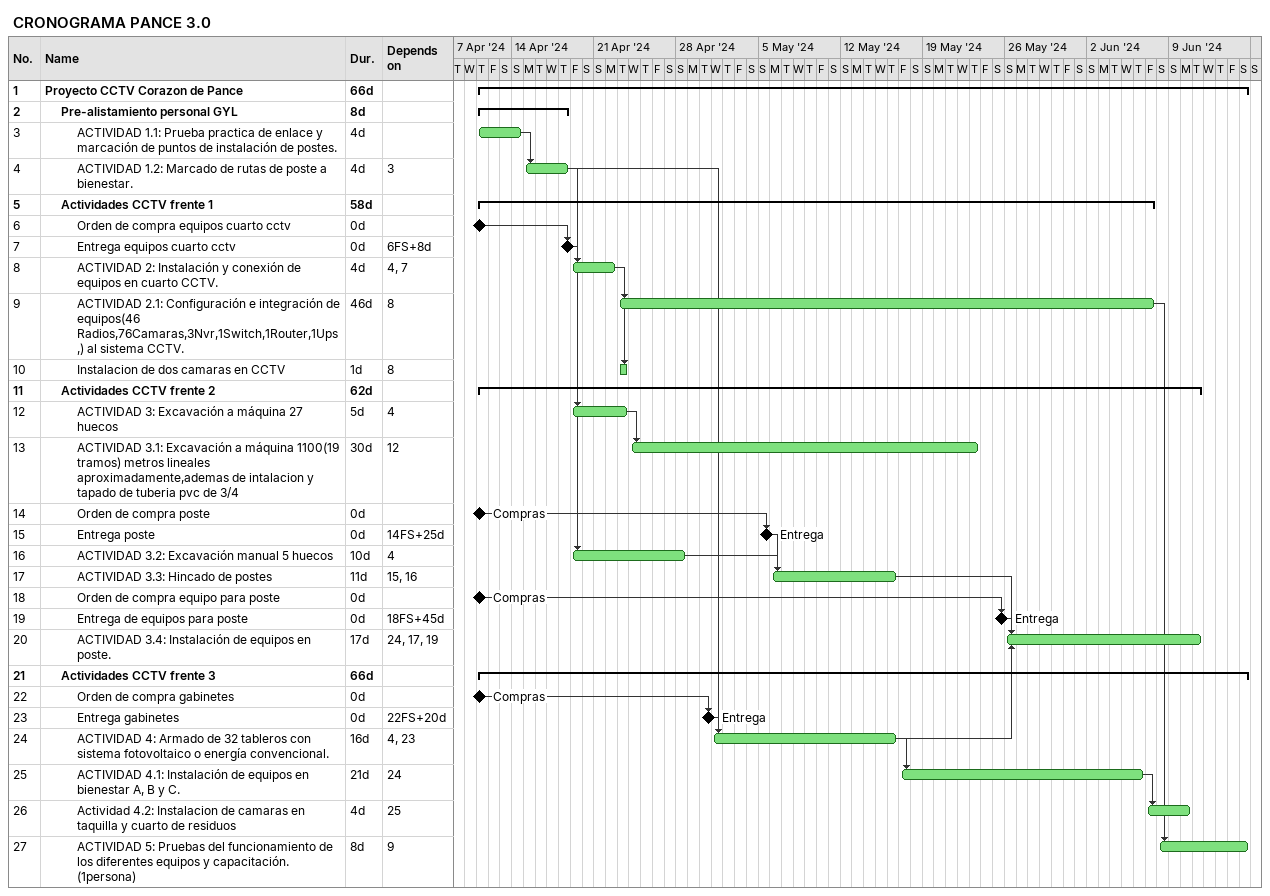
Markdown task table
CRONOGRAMA PANCE 3.0

| ID | Level | Task | Duration | Start | Finish | Predecessors | Resources |
|---|---|---|---|---|---|---|---|
| 1 | 1 | **Proyecto CCTV Corazon de Pance** | 66d | 2024-04-11 | 2024-06-15 |  |  |
| 2 | 2 | **Pre-alistamiento personal GYL** | 8d | 2024-04-11 | 2024-04-18 |  |  |
| 3 | 3 | ACTIVIDAD 1.1: Prueba practica de enlace y marcación de puntos de instalación de postes. | 4d | 2024-04-11 | 2024-04-14 |  |  |
| 4 | 3 | ACTIVIDAD 1.2: Marcado de rutas de poste a bienestar. | 4d | 2024-04-15 | 2024-04-18 | 3 |  |
| 5 | 2 | **Actividades CCTV frente 1** | 58d | 2024-04-11 | 2024-06-07 |  |  |
| 6 | 3 | Orden de compra equipos cuarto cctv | 0d | 2024-04-11 | 2024-04-11 |  |  |
| 7 | 3 | Entrega equipos cuarto cctv | 0d | 2024-04-18 | 2024-04-18 | 6FS+8d |  |
| 8 | 3 | ACTIVIDAD 2: Instalación y conexión de equipos en cuarto CCTV. | 4d | 2024-04-19 | 2024-04-22 | 4, 7 |  |
| 9 | 3 | ACTIVIDAD 2.1: Configuración e integración de equipos(46 Radios,76Camaras,3Nvr,1Switch,1Router,1Ups,) al sistema CCTV. | 46d | 2024-04-23 | 2024-06-07 | 8 |  |
| 10 | 3 | Instalacion de dos camaras en CCTV | 1d | 2024-04-23 | 2024-04-23 | 8 |  |
| 11 | 2 | **Actividades CCTV frente 2** | 62d | 2024-04-11 | 2024-06-11 |  |  |
| 12 | 3 | ACTIVIDAD 3: Excavación a máquina 27 huecos | 5d | 2024-04-19 | 2024-04-23 | 4 |  |
| 13 | 3 | ACTIVIDAD 3.1: Excavación a máquina 1100(19 tramos) metros lineales aproximadamente,ademas de intalacion y tapado de tuberia pvc de 3/4 | 30d | 2024-04-24 | 2024-05-23 | 12 |  |
| 14 | 3 | Orden de compra poste | 0d | 2024-04-11 | 2024-04-11 |  | Compras |
| 15 | 3 | Entrega poste | 0d | 2024-05-05 | 2024-05-05 | 14FS+25d | Entrega |
| 16 | 3 | ACTIVIDAD 3.2: Excavación manual 5 huecos | 10d | 2024-04-19 | 2024-04-28 | 4 |  |
| 17 | 3 | ACTIVIDAD 3.3: Hincado de postes | 11d | 2024-05-06 | 2024-05-16 | 15, 16 |  |
| 18 | 3 | Orden de compra equipo para poste | 0d | 2024-04-11 | 2024-04-11 |  | Compras |
| 19 | 3 | Entrega de equipos para poste | 0d | 2024-05-25 | 2024-05-25 | 18FS+45d | Entrega |
| 20 | 3 | ACTIVIDAD 3.4: Instalación de equipos en poste. | 17d | 2024-05-26 | 2024-06-11 | 24, 17, 19 |  |
| 21 | 2 | **Actividades CCTV frente 3** | 66d | 2024-04-11 | 2024-06-15 |  |  |
| 22 | 3 | Orden de compra gabinetes | 0d | 2024-04-11 | 2024-04-11 |  | Compras |
| 23 | 3 | Entrega gabinetes | 0d | 2024-04-30 | 2024-04-30 | 22FS+20d | Entrega |
| 24 | 3 | ACTIVIDAD 4: Armado de 32 tableros con sistema fotovoltaico o energía convencional. | 16d | 2024-05-01 | 2024-05-16 | 4, 23 |  |
| 25 | 3 | ACTIVIDAD 4.1: Instalación de equipos en bienestar A, B y C. | 21d | 2024-05-17 | 2024-06-06 | 24 |  |
| 26 | 3 | Actividad 4.2: Instalacion de camaras en taquilla y cuarto de residuos | 4d | 2024-06-07 | 2024-06-10 | 25 |  |
| 27 | 3 | ACTIVIDAD 5: Pruebas del funcionamiento de los diferentes equipos y capacitación. (1persona) | 8d | 2024-06-08 | 2024-06-15 | 9 |  |
